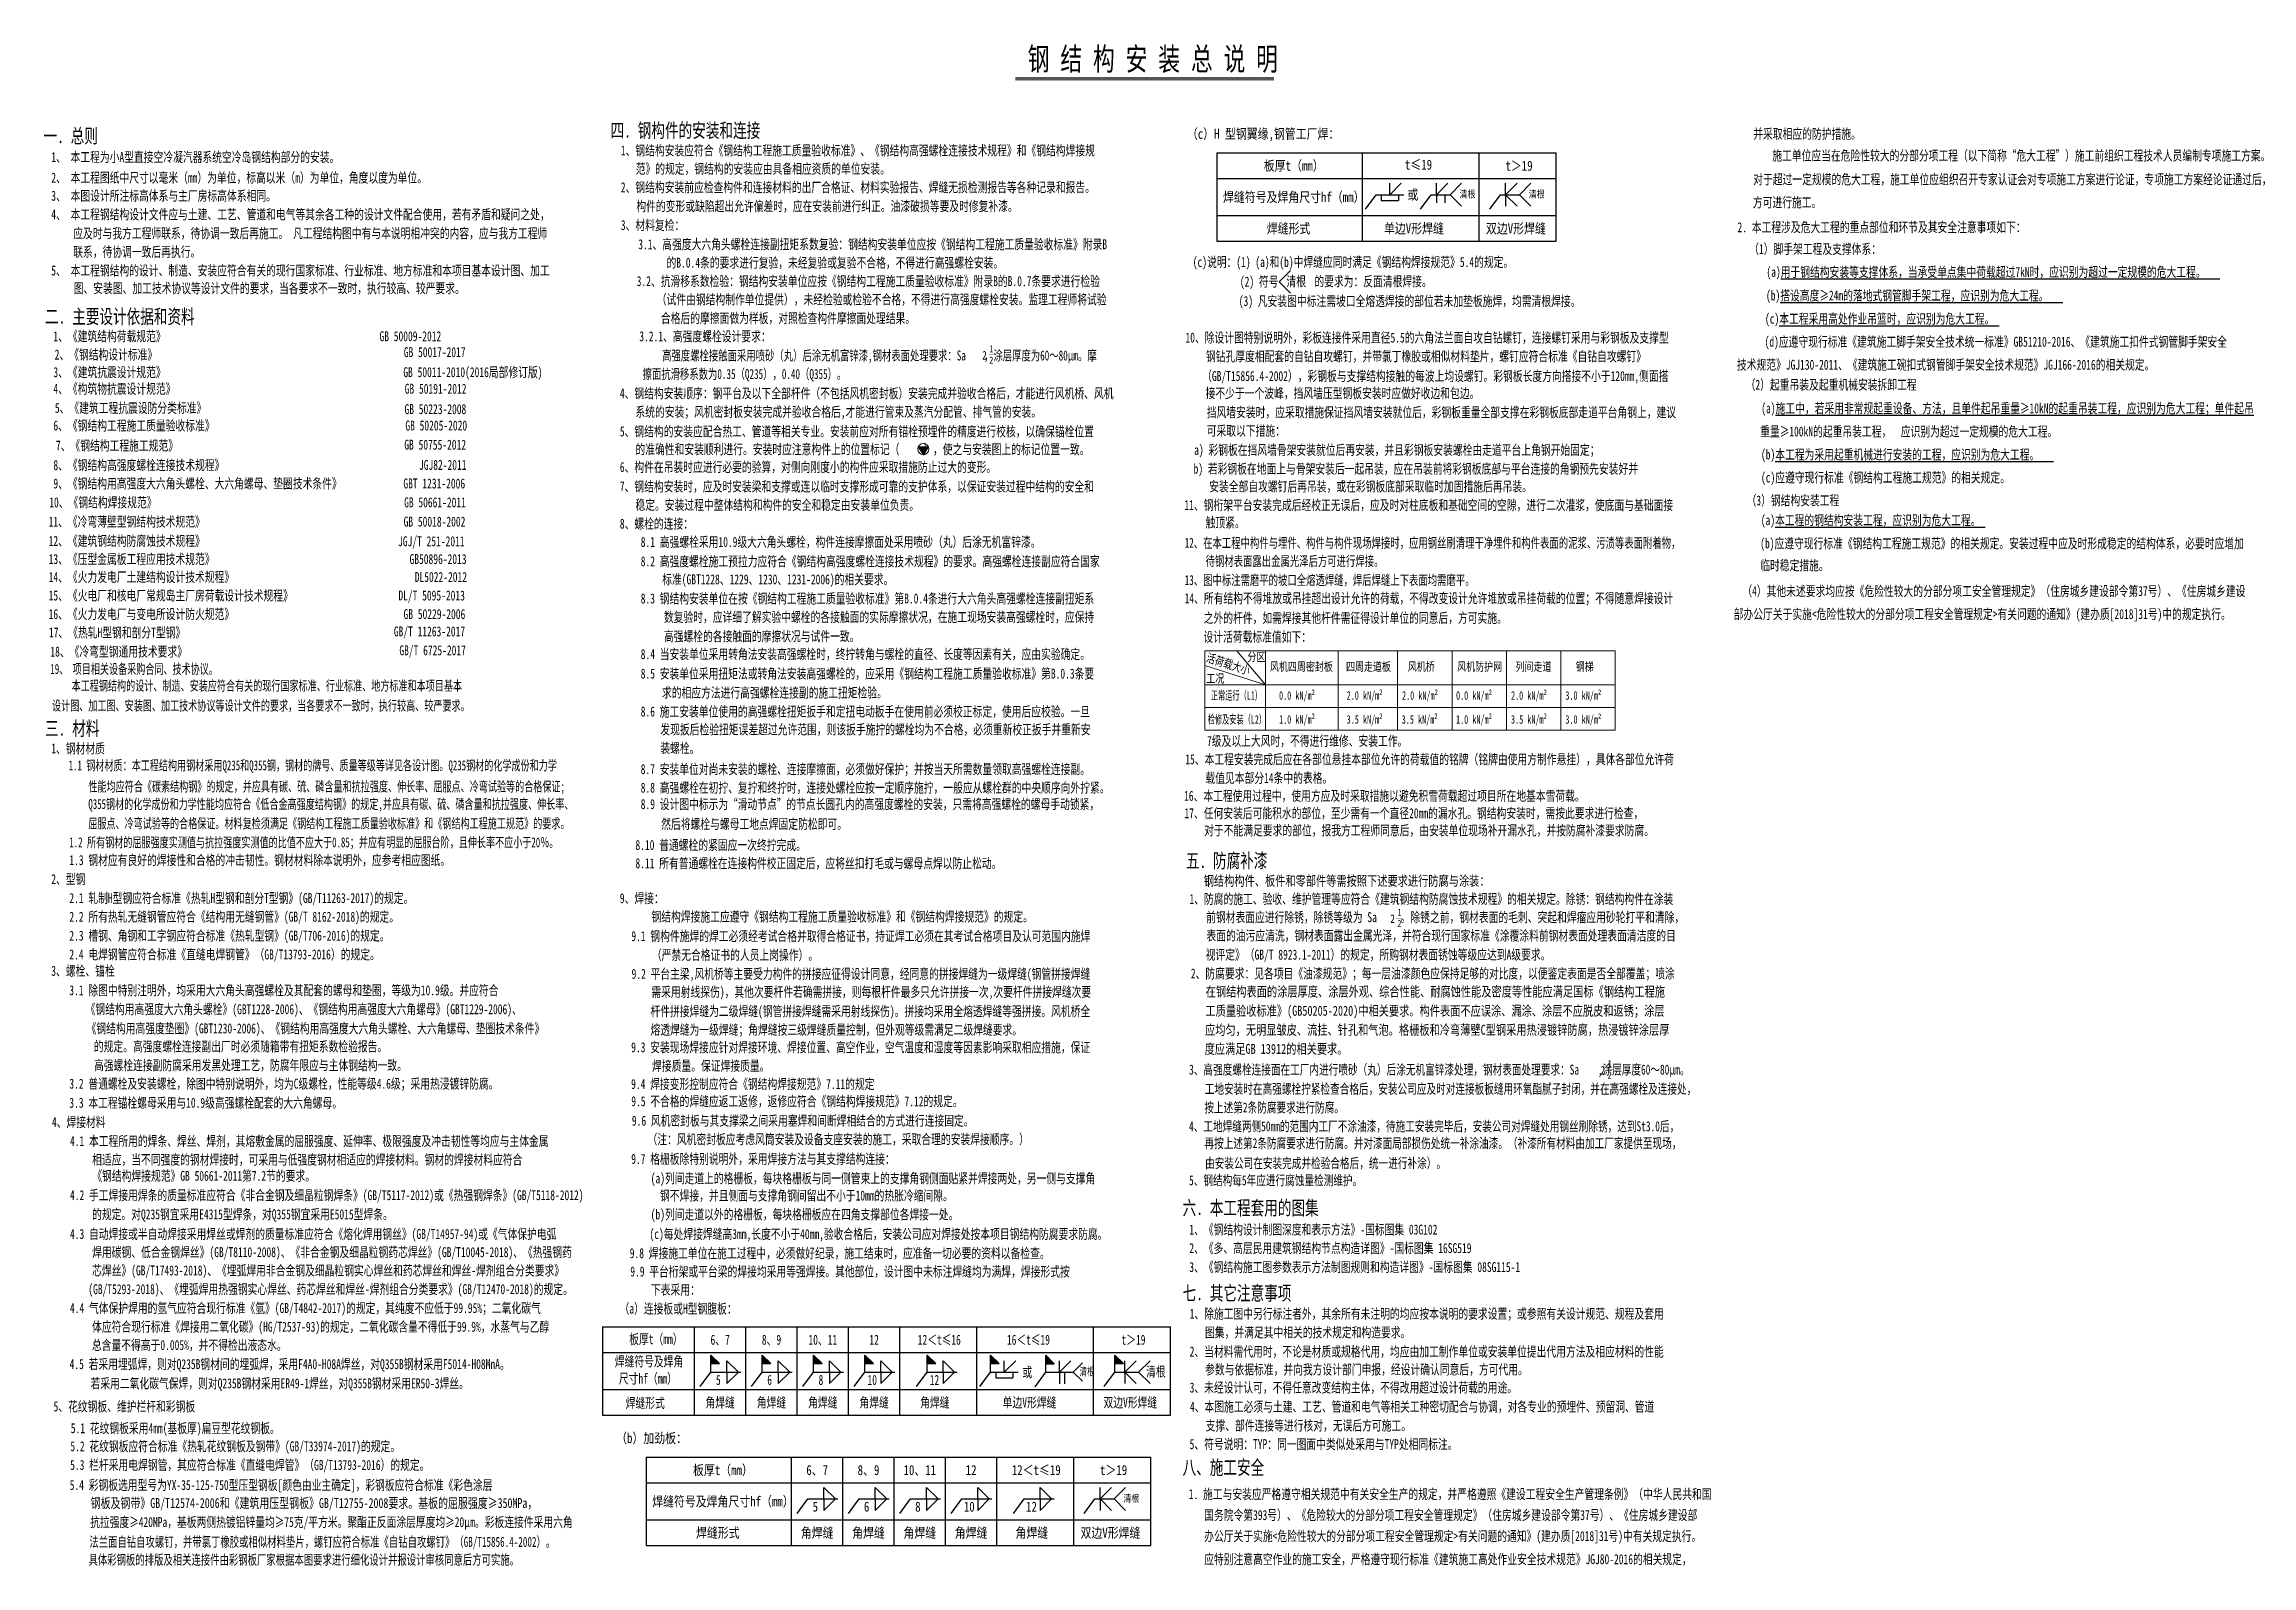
# Model space of a CAD drawing. Header units: millimetres. Extents: x 114 to 889, y 184 to 718.
import ezdxf
from ezdxf.enums import TextEntityAlignment as Align

# ---------------------------------------------------------------- set-up
doc = ezdxf.new("R2010")
doc.units = ezdxf.units.MM
doc.linetypes.add('XKITLINE00', pattern=[0])
doc.layers.add('5剖面线层', color=2, linetype='Continuous', lineweight=35)
for name, color, linetype in [('BEAM_SM', 255, 'Continuous'), ('DIM', 3, 'Continuous'), ('S-TEXT', 7, 'Continuous'), ('TEXT', 3, 'Continuous'), ('view', 7, 'Continuous')]:
    doc.layers.add(name, color=color, linetype=linetype)
doc.styles.add('0.6', font='romans.shx', dxfattribs={"width": 0.6, "bigfont": 'lc_hztxt.shx'})
doc.styles.add('仿宋', font='仿宋_GB2312', dxfattribs={"height": 0.2})
doc.styles.add('宋体', font='simfang.ttf', dxfattribs={"height": 0.2})
doc.dimstyles.new('yzg0.6-1：40', dxfattribs={"dimtxt": 3, "dimasz": 1.5, "dimexe": 0.5, "dimexo": 0.5, "dimgap": 1, "dimtad": 1, "dimdec": 1, "dimlfac": 0.2, "dimdsep": 46, "dimtxsty": '0.6', "dimcen": 2.5, "dimclrd": 6, "dimclre": 6, "dimclrt": 3, "dimadec": 1, "dimazin": 2, "dimtfac": 0.6, "dimtdec": 1, "dimtmove": 0, "dimatfit": 0, "dimfxl": 0, "dimtvp": 1, "dimtolj": 1, "dimlwd": -1, "dimlwe": -1, "dimarcsym": 0})

msp = doc.modelspace()

# ---------------------------------------------------------------- hatches: boundary and pattern name
at = {"layer": '5剖面线层', "linetype": 'Continuous', "lineweight": 0}
msp.add_hatch(color=256, dxfattribs=at).paths.add_polyline_path([(424.47, 576.45), (420.89, 576.45), (422.68, 573.65)])
at = {"layer": 'S-TEXT'}
h = msp.add_hatch(dxfattribs=at)
h.set_pattern_fill('ANSI31', style=0)
h.set_pattern_definition([(45, (-284.65972, -139.51655), (-0.088388348, 0.088388348), [])])
h.paths.add_polyline_path([(348.17, 254.66), (351.17, 254.66), (348.17, 257.66)])
h = msp.add_hatch(dxfattribs=at)
h.set_pattern_fill('ANSI31', style=0)
h.set_pattern_definition([(45, (-266.65972, -139.51655), (-0.088388348, 0.088388348), [])])
h.paths.add_polyline_path([(366.17, 254.66), (369.17, 254.66), (366.17, 257.66)])
h = msp.add_hatch(dxfattribs=at)
h.set_pattern_fill('ANSI31', style=0)
h.set_pattern_definition([(45, (-248.65972, -139.51655), (-0.088388348, 0.088388348), [])])
h.paths.add_polyline_path([(384.17, 254.66), (387.17, 254.66), (384.17, 257.66)])
h = msp.add_hatch(dxfattribs=at)
h.set_pattern_fill('ANSI31', style=0)
h.set_pattern_definition([(45, (-230.65972, -139.51655), (-0.088388348, 0.088388348), [])])
h.paths.add_polyline_path([(402.17, 254.66), (405.17, 254.66), (402.17, 257.66)])
h = msp.add_hatch(dxfattribs=at)
h.set_pattern_fill('ANSI31', style=0)
h.set_pattern_definition([(45, (-208.81668, -139.51655), (-0.088388348, 0.088388348), [])])
h.paths.add_polyline_path([(424.01, 254.66), (427.01, 254.66), (424.01, 257.66)])
h = msp.add_hatch(dxfattribs=at)
h.set_pattern_fill('ANSI31', style=0)
h.set_pattern_definition([(45, (-186.54077, -139.51655), (-0.088388348, 0.088388348), [])])
h.paths.add_polyline_path([(446.29, 254.66), (449.29, 254.66), (446.29, 257.66)])
h = msp.add_hatch(dxfattribs=at)
h.set_pattern_fill('ANSI31', style=0)
h.set_pattern_definition([(45, (-167.20889, -139.54612), (-0.088388348, 0.088388348), [])])
h.paths.add_polyline_path([(465.62, 254.63), (468.62, 254.63), (465.62, 257.63)])
h = msp.add_hatch(dxfattribs=at)
h.set_pattern_fill('ANSI31', style=0)
h.set_pattern_definition([(45, (-142.9641, -139.51655), (-0.088388348, 0.088388348), [])])
h.paths.add_polyline_path([(489.86, 254.66), (492.86, 254.66), (489.86, 257.66)])

# ---------------------------------------------------------------- linework, layer by layer
at = {"color": 3, "linetype": 'XKITLINE00', "lineweight": 0}
msp.add_line((455.03, 705.19), (545.68, 705.19), dxfattribs=at)
at = {"linetype": 'Continuous', "lineweight": 0}
for p, q in [((422.68, 573.65), (420.89, 576.45)), ((420.89, 576.45), (424.47, 576.45)), ((424.47, 576.45), (422.68, 573.65))]:
    msp.add_line(p, q, dxfattribs=at)
msp.add_circle((422.68, 575.62), 1.97, dxfattribs=at)
at = {"layer": 'DIM', "linetype": 'Continuous', "lineweight": 0}
for p, q in [((551.46, 638.31), (547.46, 634.31)), ((551.46, 630.31), (547.46, 634.31)), ((478.48, 254.91), (475.28, 251.63)), ((478.48, 248.51), (475.28, 251.63))]:
    msp.add_line(p, q, dxfattribs=at)
at = {"layer": 'S-TEXT', "color": 7}
for p, q in [((525.67, 679.55), (644.67, 679.55)), ((525.67, 679.55), (525.67, 648.55)), ((576.67, 648.55), (576.67, 679.55)), ((617.67, 648.55), (617.67, 679.55)), ((644.67, 648.55), (644.67, 679.55)), ((525.67, 670.55), (644.67, 670.55)), ((586.33, 664.9), (586.33, 668.9)), ((590.33, 668.9), (586.33, 664.9)), ((606.64, 668.9), (602.64, 664.9)), ((602.64, 664.9), (602.64, 668.9)), ((611.51, 668.9), (607.51, 664.9)), ((630.94, 668.9), (626.94, 664.9)), ((626.94, 664.9), (626.94, 668.9)), ((635.81, 668.9), (631.81, 664.9)), ((583.33, 664.9), (583.33, 662.9)), ((583.33, 662.9), (589.33, 662.9)), ((589.33, 664.9), (589.33, 662.9)), ((602.64, 664.9), (602.64, 662)), ((605.64, 664.9), (605.64, 662)), ((611.51, 660.9), (607.51, 664.9)), ((626.94, 664.9), (630.94, 664.9)), ((626.94, 664.9), (626.94, 660.9)), ((626.94, 664.9), (630.94, 664.9)), ((630.94, 660.9), (626.94, 664.9)), ((635.81, 660.9), (631.81, 664.9)), ((525.67, 657.55), (644.67, 657.55)), ((525.67, 648.55), (644.67, 648.55)), ((310.08, 267.55), (509.41, 267.55)), ((310.08, 267.55), (310.08, 236.55)), ((310.08, 267.55), (509.41, 267.55)), ((310.08, 267.55), (310.08, 236.55)), ((342.41, 236.55), (342.41, 267.55)), ((360.41, 236.55), (360.41, 267.55)), ((378.41, 236.55), (378.41, 267.55)), ((396.41, 236.55), (396.41, 267.55)), ((414.41, 236.55), (414.41, 267.55)), ((441.41, 236.55), (441.41, 267.55)), ((482.41, 236.55), (482.41, 267.55)), ((509.41, 236.55), (509.41, 267.55)), ((310.08, 258.55), (509.41, 258.55)), ((348.17, 251.66), (348.17, 257.66)), ((348.17, 257.66), (351.17, 254.66)), ((353.79, 251.66), (353.79, 255.66)), ((353.79, 255.66), (357.79, 251.66)), ((366.17, 251.66), (366.17, 257.66)), ((366.17, 257.66), (369.17, 254.66)), ((371.79, 251.66), (371.79, 255.66)), ((371.79, 255.66), (375.79, 251.66)), ((384.17, 251.66), (384.17, 257.66)), ((384.17, 257.66), (387.17, 254.66)), ((389.79, 251.66), (389.79, 255.66)), ((389.79, 255.66), (393.79, 251.66)), ((402.17, 251.66), (402.17, 257.66)), ((402.17, 257.66), (405.17, 254.66)), ((407.79, 251.66), (407.79, 255.66)), ((407.79, 255.66), (411.79, 251.66)), ((424.01, 251.66), (424.01, 257.66)), ((424.01, 257.66), (427.01, 254.66)), ((429.63, 251.66), (429.63, 255.66)), ((429.63, 255.66), (433.63, 251.66)), ((446.29, 251.66), (446.29, 257.66)), ((446.29, 257.66), (449.29, 254.66)), ((451.07, 251.66), (451.07, 255.66)), ((455.07, 255.66), (451.07, 251.66)), ((465.62, 251.63), (465.62, 257.63)), ((465.62, 257.63), (468.62, 254.63)), ((470.4, 251.63), (470.4, 255.63)), ((474.4, 255.63), (470.4, 251.63)), ((489.86, 251.66), (489.86, 257.66)), ((489.86, 257.66), (492.86, 254.66)), ((497.33, 255.66), (493.33, 251.66)), ((493.33, 251.66), (493.33, 255.66)), ((502.19, 255.66), (498.19, 251.66)), ((348.17, 254.66), (351.17, 254.66)), ((353.79, 251.66), (357.79, 251.66)), ((353.79, 251.66), (353.79, 247.66)), ((353.79, 251.66), (357.79, 251.66)), ((353.79, 247.66), (357.79, 251.66)), ((366.17, 254.66), (369.17, 254.66)), ((371.79, 251.66), (375.79, 251.66)), ((371.79, 251.66), (371.79, 247.66)), ((371.79, 251.66), (375.79, 251.66)), ((371.79, 247.66), (375.79, 251.66)), ((384.17, 254.66), (387.17, 254.66)), ((389.79, 251.66), (393.79, 251.66)), ((389.79, 251.66), (389.79, 247.66)), ((389.79, 251.66), (393.79, 251.66)), ((389.79, 247.66), (393.79, 251.66)), ((402.17, 254.66), (405.17, 254.66)), ((407.79, 251.66), (411.79, 251.66)), ((407.79, 251.66), (407.79, 247.66)), ((407.79, 251.66), (411.79, 251.66)), ((407.79, 247.66), (411.79, 251.66)), ((424.01, 254.66), (427.01, 254.66)), ((429.63, 251.66), (433.63, 251.66)), ((429.63, 251.66), (429.63, 247.66)), ((429.63, 251.66), (433.63, 251.66)), ((429.63, 247.66), (433.63, 251.66)), ((446.29, 254.66), (449.29, 254.66)), ((448.03, 251.66), (454.07, 251.66)), ((448.07, 251.66), (448.07, 249.66)), ((448.07, 249.66), (454.07, 249.66)), ((454.07, 251.66), (454.07, 249.66)), ((465.62, 254.63), (468.62, 254.63)), ((470.4, 251.63), (470.4, 247.63)), ((472.19, 251.63), (472.19, 247.63)), ((489.86, 254.66), (492.86, 254.66)), ((493.33, 251.66), (493.33, 247.66)), ((497.33, 247.66), (493.33, 251.66)), ((502.19, 247.66), (498.19, 251.66)), ((310.08, 245.55), (509.41, 245.55)), ((310.08, 236.55), (509.41, 236.55)), ((325.44, 221.82), (502.44, 221.82)), ((325.44, 221.82), (325.44, 190.82)), ((376.44, 190.82), (376.44, 221.82)), ((394.44, 190.82), (394.44, 221.82)), ((412.44, 190.82), (412.44, 221.82)), ((430.44, 190.82), (430.44, 221.82)), ((448.44, 190.82), (448.44, 221.82)), ((475.44, 190.82), (475.44, 221.82)), ((502.44, 190.82), (502.44, 221.82)), ((325.44, 212.82), (502.44, 212.82)), ((387.82, 207.17), (387.82, 211.17)), ((387.82, 211.17), (391.82, 207.17)), ((405.82, 207.17), (405.82, 211.17)), ((405.82, 211.17), (409.82, 207.17)), ((423.82, 207.17), (423.82, 211.17)), ((423.82, 211.17), (427.82, 207.17)), ((441.82, 207.17), (441.82, 211.17)), ((441.82, 211.17), (445.82, 207.17)), ((463.66, 207.17), (463.66, 211.17)), ((463.66, 211.17), (467.66, 207.17)), ((488.72, 211.17), (484.72, 207.17)), ((484.72, 207.17), (484.72, 211.17)), ((493.58, 211.17), (489.58, 207.17)), ((387.82, 207.17), (391.82, 207.17)), ((387.82, 207.17), (387.82, 203.17)), ((387.82, 207.17), (391.82, 207.17)), ((387.82, 203.17), (391.82, 207.17)), ((405.82, 207.17), (409.82, 207.17)), ((405.82, 207.17), (405.82, 203.17)), ((405.82, 207.17), (409.82, 207.17)), ((405.82, 203.17), (409.82, 207.17)), ((423.82, 207.17), (427.82, 207.17)), ((423.82, 207.17), (423.82, 203.17)), ((423.82, 207.17), (427.82, 207.17)), ((423.82, 203.17), (427.82, 207.17)), ((441.82, 207.17), (445.82, 207.17)), ((441.82, 207.17), (441.82, 203.17)), ((441.82, 207.17), (445.82, 207.17)), ((441.82, 203.17), (445.82, 207.17)), ((463.66, 207.17), (467.66, 207.17)), ((463.66, 207.17), (463.66, 203.17)), ((463.66, 207.17), (467.66, 207.17)), ((463.66, 203.17), (467.66, 207.17)), ((484.72, 207.17), (488.72, 207.17)), ((484.72, 207.17), (484.72, 203.17)), ((484.72, 207.17), (488.72, 207.17)), ((488.72, 203.17), (484.72, 207.17)), ((493.58, 203.17), (489.58, 207.17)), ((325.44, 199.82), (502.44, 199.82)), ((325.44, 190.82), (502.44, 190.82))]:
    msp.add_line(p, q, dxfattribs=at)
at = {"layer": 'TEXT', "linetype": 'Continuous', "lineweight": 0}
for p, q in [((521.37, 504.85), (521.37, 476.96)), ((521.41, 504.85), (665.37, 504.85)), ((532.59, 504.85), (542.71, 492.87)), ((542.71, 504.85), (542.71, 476.96)), ((568.22, 504.85), (568.22, 476.96)), ((589.05, 504.85), (589.05, 476.96)), ((608.13, 504.85), (608.13, 476.96)), ((627.21, 504.85), (627.21, 476.96)), ((646.29, 504.85), (646.29, 476.96)), ((665.37, 504.85), (665.37, 476.96)), ((521.41, 499.68), (542.71, 492.87)), ((521.41, 492.87), (665.37, 492.87)), ((521.41, 484.92), (665.37, 484.92)), ((521.41, 476.96), (665.37, 476.96))]:
    msp.add_line(p, q, dxfattribs=at)
at = {"layer": 'TEXT', "linetype": 'Continuous', "lineweight": 0, "const_width": 0.1, "flags": 128}
for points in [[(445.44, 608.69), (447.72, 608.69)], [(588.6, 410.95), (590.88, 410.95)], [(662.37, 357.78), (664.65, 357.78)]]:
    msp.add_lwpolyline(points, dxfattribs=at)
at = {"layer": 'view', "color": 2, "linetype": 'XKITLINE00'}
msp.add_line((455.03, 705.87), (545.68, 705.87), dxfattribs=at)

# ---------------------------------------------------------------- texts
at = {"layer": 'BEAM_SM', "linetype": 'Continuous', "style": '宋体', "width": 0.7}
msp.add_text('钢 结 构 安 装 总 说 明', height=8, dxfattribs=at).set_placement((459.29, 708.54))
at = {"layer": 'S-TEXT', "color": 6, "style": '宋体', "width": 0.7}
for s, p in [('四. 钢构件的安装和连接', (312.97, 684.95)), ('一. 总则', (114.06, 683.01)), ('二. 主要设计依据和资料', (114.57, 619.64)), ('三. 材料', (114.57, 475.07)), ('五. 防腐补漆', (514.75, 428.67)), ('六. 本工程套用的图集', (513.63, 306.83)), ('七. 其它注意事项', (513.61, 276.91)), ('八、施工安全', (513.61, 215.76))]:
    msp.add_text(s, height=5, dxfattribs=at).set_placement(p)
at = {"layer": 'S-TEXT', "color": 7, "style": '宋体'}
for s, width, p in [('1、钢结构安装应符合《钢结构工程施工质量验收标准》、《钢结构高强螺栓连接技术规程》和《钢结构焊接规', 0.7, (316.56, 678.67)), ('（c）H 型钢翼缘,钢管工厂焊：', 0.8, (515.13, 684.51)), ('并采取相应的防护措施。 ', 0.7, (713.8, 684.51)), ('范》的规定，钢结构的安装应由具备相应资质的单位安装。', 0.7, (321.77, 672.25)), ('    施工单位应当在危险性较大的分部分项工程（以下简称“危大工程”）施工前组织工程技术人员编制专项施工方案。', 0.7, (713.8, 676.89)), ('2、钢结构安装前应检查构件和连接材料的出厂合格证、材料实验报告、焊缝无损检测报告等各种记录和报告。', 0.7, (316.56, 665.75)), ('对于超过一定规模的危大工程，施工单位应组织召开专家认证会对专项施工方案进行论证，专项施工方案经论证通过后，', 0.7, (713.8, 668.53)), ('构件的变形或缺陷超出允许偏差时，应在安装前进行纠正。油漆破损等要及时修复补漆。', 0.7, (322.02, 659.12)), ('方可进行施工。', 0.7, (713.67, 660.45)), ('3、材料复检：', 0.7, (316.56, 652.48)), ('2. 本工程涉及危大工程的重点部位和环节及其安全注意事项如下：', 0.7, (708.28, 651.74)), ('联系，待协调一致后再执行。', 0.7, (124.47, 643.1)), ('     3.1、高强度大六角头螺栓连接副扭矩系数复验：钢结构安装单位应按《钢结构工程施工质量验收标准》附录B', 0.7, (314.35, 645.75)), ('的B.0.4条的要求进行复验，未经复验或复验不合格，不得进行高强螺栓安装。', 0.7, (332.59, 639.28)), ('(c)说明：(1) (a)和(b)中焊缝应同时满足《钢结构焊接规范》5.4的规定。', 0.7, (517.18, 639.52)), ('（1）脚手架工程及支撑体系：  ', 0.7, (712.37, 644.1)), ('     3.2、抗滑移系数检验：钢结构安装单位应按《钢结构工程施工质量验收标准》附录B的B.0.7条要求进行检验', 0.7, (313.79, 632.8)), ('  (a)%%U用于钢结构安装等支撑体系，当承受单点集中荷载超过7kN时，应识别为超过一定规模的危大工程。   ', 0.7, (715.09, 636.03)), ('（试件由钢结构制作单位提供），未经检验或检验不合格，不得进行高强度螺栓安装。监理工程师将试验', 0.7, (329.17, 626.38)), ('(3) 凡安装图中标注需坡口全熔透焊接的部位若未加垫板施焊，均需清根焊接。', 0.7, (533.33, 625.81)), (' (b)%%U搭设高度≥24m的落地式钢管脚手架工程，应识别为危大工程。   ', 0.7, (716.61, 627.77)), ('合格后的摩擦面做为样板，对照检查构件摩擦面处理结果。', 0.7, (330.62, 619.82)), (' (c)%%U本工程采用高处作业吊篮时，应识别为危大工程。 ', 0.7, (716.25, 619.62)), ('    3.2.1、高强度螺栓设计要求：', 0.7, (316.38, 613.44)), ('   10、除设计图特别说明外，彩板连接件采用直径5.5的六角法兰面自攻自钻螺钉，连接螺钉采用与彩钢板及支撑型', 0.7, (509.61, 613)), (' (d)应遵守现行标准《建筑施工脚手架安全技术统一标准》GB51210-2016、《建筑施工扣件式钢管脚手架安全', 0.7, (716.12, 611.54)), ('    3、《建筑抗震设计规范》                            ', 0.7, (110.84, 600.86)), ('2、《钢结构设计标准》                                     ', 0.7, (117.96, 607.04)), ('擦面抗滑移系数为0.35（Q235），0.40（Q355）。', 0.67, (324.17, 600.22)), ('高强度螺栓接触面采用喷砂（丸）后涂无机富锌漆,钢材表面处理要求：Sa    ，涂层厚度为60～80μm。摩', 0.67, (331.03, 606.71)), ('钢钻孔厚度相配套的自钻自攻螺钉，并带氯丁橡胶或相似材料垫片，螺钉应符合标准《自钻自攻螺钉》', 0.7, (521.81, 606.43)), ('技术规范》JGJ130-2011、《建筑施工碗扣式钢管脚手架安全技术规范》JGJ166-2016的相关规定。 ', 0.7, (708.07, 603.48)), ('    4、《构筑物抗震设计规范》                                       ', 0.7, (110.84, 595.03)), ('4、钢结构安装顺序：钢平台及以下全部杆件（不包括风机密封板）安装完成并验收合格后，才能进行风机桥、风机', 0.7, (316.22, 593.45)), ('接不少于一个波峰，挡风墙压型钢板安装时应做好收边和包边。', 0.7, (521.69, 593.5)), ('（GB/T15856.4-2002），彩钢板与支撑结构接触的每波上均设螺钉。彩钢板长度方向搭接不小于120mm,侧面搭', 0.7, (520.48, 599.5)), ('（2）起重吊装及起重机械安装拆卸工程 ', 0.7, (711.13, 596.46)), ('5、《建筑工程抗震设防分类标准》                               ', 0.7, (118.03, 588.33)), ('系统的安装；风机密封板安装完成并验收合格后,才能进行管束及蒸汽分配管、排气管的安装。', 0.7, (321.69, 586.94)), ('挡风墙安装时，应采取措施保证挡风墙安装就位后，彩钢板重量全部支撑在彩钢板底部走道平台角钢上，建议', 0.7, (522.1, 586.79)), ('(a)%%U施工中，若采用非常规起重设备、方法，且单件起吊重量≥10kN的起重吊装工程，应识别为危大工程；单件起吊', 0.7, (716.61, 588.2)), ('    6、《钢结构工程施工质量验收标准》                               ', 0.7, (110.84, 582.14)), ('5、钢结构的安装应配合热工、管道等相关专业。安装前应对所有锚栓预埋件的精度进行校核，以确保锚栓位置', 0.7, (316.22, 580.06)), ('可采取以下措施：', 0.7, (522.1, 580.31)), ('重量≥100kN的起重吊装工程，  应识别为超过一定规模的危大工程。 ', 0.7, (716.25, 580.05)), ('7、《钢结构工程施工规范》                               ', 0.7, (118.41, 575.12)), ('的准确性和安装顺利进行。安装时应注意构件上的位置标记（     ），使之与安装图上的标记位置一致。', 0.7, (321.69, 573.81)), ('a) 彩钢板在挡风墙骨架安装就位后再安装，并且彩钢板安装螺栓由走道平台上角钢开始固定；', 0.7, (517.68, 573.57)), (' (b)%%U本工程为采用起重机械进行安装的工程，应识别为危大工程。   ', 0.7, (714.85, 571.97)), ('    8、《钢结构高强度螺栓连接技术规程》                   ', 0.7, (110.84, 568.24)), ('6、构件在吊装时应进行必要的验算，对侧向刚度小的构件应采取措施防止过大的变形。', 0.7, (316.22, 567.57)), ('b) 若彩钢板在地面上与骨架安装后一起吊装，应在吊装前将彩钢板底部与平台连接的角钢预先安装好并', 0.7, (517.47, 566.97)), (' (c)应遵守现行标准《钢结构工程施工规范》的相关规定。 ', 0.7, (714.85, 563.9)), ('    10、《钢结构焊接规范》                       ', 0.7, (109.4, 555.17)), ('7、钢结构安装时，应及时安装梁和支撑或连以临时支撑形成可靠的支护体系，以保证安装过程中结构的安全和', 0.7, (316.22, 560.74)), ('稳定。安装过程中整体结构和构件的安全和稳定由安装单位负责。', 0.7, (321.69, 554.27)), ('11、钢桁架平台安装完成后经校正无误后，应及时对柱底板和基础空间的空隙，进行二次灌浆，使底面与基础面接', 0.7, (514.27, 554.21)), ('安装全部自攻螺钉后再吊装，或在彩钢板底部采取临时加固措施后再吊装。', 0.7, (522.96, 560.76)), ('（3）钢结构安装工程 ', 0.7, (711.46, 555.86)), ('   11、《冷弯薄壁型钢结构技术规范》                            ', 0.7, (110.84, 548.41)), ('触顶紧。', 0.7, (521.69, 548.1)), (' (a)%%U本工程的钢结构安装工程，应识别为危大工程。 ', 0.7, (714.78, 548.93)), ('   12、《建筑钢结构防腐蚀技术规程》                            ', 0.7, (110.84, 541.65)), ('8.1 高强螺栓采用10.9级大六角头螺栓，构件连接摩擦面处采用喷砂（丸）后涂无机富锌漆。', 0.7, (323.54, 541.28)), ('12、在本工程中构件与埋件、构件与构件现场焊接时，应用钢丝刷清理干净埋件和构件表面的泥浆、污渍等表面附着物，', 0.67, (514.35, 540.97)), ('(b)应遵守现行标准《钢结构工程施工规范》的相关规定。安装过程中应及时形成稳定的结构体系，必要时应增加', 0.7, (716.25, 540.78)), ('   13、《压型金属板工程应用技术规范》', 0.7, (110.84, 535.27)), ('8.2 高强度螺栓施工预拉力应符合《钢结构高强度螺栓连接技术规程》的要求。高强螺栓连接副应符合国家', 0.7, (323.54, 534.47)), ('待钢材表面露出金属光泽后方可进行焊接。', 0.67, (521.69, 534.56)), ('临时稳定措施。 ', 0.7, (716.25, 533.07)), ('   14、《火力发电厂土建结构设计技术规程》', 0.7, (110.84, 528.99)), ('标准(GBT1228、1229、1230、1231-2006)的相关要求。', 0.7, (331.08, 528.15)), ('13、图中标注需磨平的坡口全熔透焊缝，焊后焊缝上下表面均需磨平。', 0.67, (514.35, 527.9)), ('（4）其他未述要求均应按《危险性较大的分部分项工安全管理规定》（住房城乡建设部令第37号）、《住房城乡建设', 0.7, (709.96, 524.04)), ('   16、《火力发电厂与变电所设计防火规范》                        ', 0.7, (110.84, 515.96)), ('8.3 钢结构安装单位在按《钢结构工程施工质量验收标准》第B.0.4条进行大六角头高强螺栓连接副扭矩系', 0.7, (323.54, 521.43)), ('数复验时，应详细了解实验中螺栓的各接触面的实际摩擦状况，在施工现场安装高强螺栓时，应保持', 0.7, (331.67, 514.93)), ('14、所有结构不得堆放或吊挂超出设计允许的荷载，不得改变设计允许堆放或吊挂荷载的位置；不得随意焊接设计', 0.7, (514.32, 521.53)), ('部办公厅关于实施<危险性较大的分部分项工程安全管理规定>有关问题的通知》(建办质[2018]31号)中的规定执行。', 0.7, (706.94, 515.97)), ('   17、《热轧H型钢和剖分T型钢》                        ', 0.7, (110.94, 509.5)), ('高强螺栓的各接触面的摩擦状况与试件一致。', 0.7, (331.67, 508.17)), ('之外的杆件，如需焊接其他杆件需征得设计单位的同意后，方可实施。', 0.7, (521.04, 514.63)), ('8.4 当安装单位采用转角法安装高强螺栓时，终拧转角与螺栓的直径、长度等因素有关，应由实验确定。', 0.7, (323.54, 501.92)), ('8.5 安装单位采用扭矩法或转角法安装高强螺栓的，应采用《钢结构工程施工质量验收标准》第B.0.3条要', 0.7, (323.54, 495.07)), ('求的相应方法进行高强螺栓连接副的施工扭矩检验。', 0.7, (331, 488.4)), ('8.6 施工安装单位使用的高强螺栓扭矩扳手和定扭电动扳手在使用前必须校正标定，使用后应校验。一旦', 0.7, (323.54, 481.76)), ('发现扳后检验扭矩误差超过允许范围，则该扳手施拧的螺栓均为不合格，必须重新校正扳手并重新安', 0.7, (330.42, 475.48)), ('装螺栓。', 0.7, (330.42, 468.95)), ('7级及以上大风时，不得进行维修、安装工作。', 0.7, (522.2, 471.45)), ('8.7 安装单位对尚未安装的螺栓、连接摩擦面，必须做好保护；并按当天所需数量领取高强螺栓连接副。', 0.7, (323.54, 461.56)), ('15、本工程安装完成后应在各部位悬挂本部位允许的荷载值的铭牌（铭牌由使用方制作悬挂），具体各部位允许荷', 0.7, (514.56, 465.01)), ('8.8 高强螺栓在初拧、复拧和终拧时，连接处螺栓应按一定顺序施拧，一般应从螺栓群的中央顺序向外拧紧。', 0.7, (323.54, 455.05)), ('载值见本部分14条中的表格。', 0.7, (521.63, 458.46)), ('8.9 设计图中标示为“滑动节点”的节点长圆孔内的高强度螺栓的安装，只需将高强螺栓的螺母手动锁紧，', 0.7, (323.54, 449.27)), ('16、本工程使用过程中，使用方应及时采取措施以避免积雪荷载超过项目所在地基本雪荷载。', 0.7, (514.14, 452.18)), ('17、任何安装后可能积水的部位，至少需有一个直径20mm的漏水孔。钢结构安装时，需按此要求进行检查，', 0.7, (514.28, 446.09)), ('然后将螺栓与螺母工地点焊固定防松即可。', 0.7, (330.72, 442.3)), ('       对于不能满足要求的部位，报我方工程师同意后，由安装单位现场补开漏水孔，并按防腐补漆要求防腐。', 0.7, (509.51, 440.05)), ('8.10 普通螺栓的紧固应一次终拧完成。', 0.7, (321.69, 434.93)), ('8.11 所有普通螺栓在连接构件校正固定后，应将丝扣打毛或与螺母点焊以防止松动。', 0.7, (321.69, 428.53)), ('钢结构焊接施工应遵守《钢结构工程施工质量验收标准》和《钢结构焊接规范》的规定。', 0.7, (327.32, 409.79)), ('9.1 钢构件施焊的焊工必须经考试合格并取得合格证书，持证焊工必须在其考试合格项目及认可范围内施焊', 0.7, (320.25, 402.95)), ('（严禁无合格证书的人员上岗操作）。', 0.7, (327.46, 396.34)), ('9.2 平台主梁,风机桥等主要受力构件的拼接应征得设计同意，经同意的拼接焊缝为一级焊缝(钢管拼接焊缝', 0.7, (320.33, 389.71)), ('需采用射线探伤)，其他次要杆件若确需拼接，则每根杆件最多只允许拼接一次,次要杆件拼接焊缝次要', 0.7, (327.29, 383.38)), ('杆件拼接焊缝为二级焊缝(钢管拼接焊缝需采用射线探伤)。拼接均采用全熔透焊缝等强拼接。风机桥全', 0.7, (326.96, 376.6)), ('熔透焊缝为一级焊缝；角焊缝按三级焊缝质量控制，但外观等级需满足二级焊缝要求。', 0.7, (326.96, 370.1)), ('9.3 安装现场焊接应针对焊接环境、焊接位置、高空作业，空气温度和湿度等因素影响采取相应措施，保证', 0.7, (320.19, 363.93)), ('焊接质量。保证焊接质量。', 0.7, (327.52, 357.44)), ('9.4 焊接变形控制应符合《钢结构焊接规范》7.11的规定', 0.7, (320.17, 351.05)), ('9.5 不合格的焊缝应返工返修，返修应符合《钢结构焊接规范》7.12的规定。', 0.7, (320.23, 345)), ('9.6 风机密封板与其支撑梁之间采用塞焊和间断焊相结合的方式进行连接固定。', 0.7, (320.44, 338.18)), ('（注：风机密封板应考虑风筒安装及设备支座安装的施工，采取合理的安装焊接顺序。）', 0.7, (325.93, 331.67)), ('9.7 格栅板除特别说明外，采用焊接方法与其支撑结构连接：', 0.7, (320.21, 324.77)), ('(a)列间走道上的格栅板，每块格栅板与同一侧管束上的支撑角钢侧面贴紧并焊接两处，另一侧与支撑角', 0.7, (327.05, 317.94)), ('钢不焊接，并且侧面与支撑角钢间留出不小于10mm的热胀冷缩间隙。', 0.7, (330.31, 311.91)), ('(c)每处焊接焊缝高3mm,长度不小于40mm,验收合格后，安装公司应对焊接处按本项目钢结构防腐要求防腐。', 0.7, (326.63, 298.41)), ('(b)列间走道以外的格栅板，每块格栅板应在四角支撑部位各焊接一处。', 0.7, (327.05, 305.29)), ('1、《钢结构设计制图深度和表示方法》-国标图集 03G102', 0.7, (515.97, 299.97)), ('9.8 焊接施工单位在施工过程中，必须做好纪录，施工结束时，应准备一切必要的资料以备检查。', 0.7, (319.69, 291.68)), ('2、《多、高层民用建筑钢结构节点构造详图》-国标图集 16SG519', 0.7, (515.97, 293.46)), ('9.9 平台桁架或平台梁的焊接均采用等强焊接。其他部位，设计图中未标注焊缝均为满焊，焊接形式按', 0.7, (319.88, 285.24)), ('3、《钢结构施工图参数表示方法制图规则和构造详图》-国标图集 08SG115-1', 0.7, (515.97, 286.82)), ('下表采用：', 0.7, (327.13, 278.84)), ('（a）连接板或H型钢腹板：', 0.7, (316.12, 272.23)), ('1、除施工图中另行标注者外，其余所有未注明的均应按本说明的要求设置；或参照有关设计规范、规程及套用', 0.7, (516.09, 270.43)), ('图集，并满足其中相关的技术规定和构造要求。', 0.7, (521.48, 263.88)), ('2、当材料需代用时，不论是材质或规格代用，均应由加工制作单位或安装单位提出代用方法及相应材料的性能', 0.7, (516.09, 257.15)), ('3、未经设计认可，不得任意改变结构主体，不得改用超过设计荷载的用途。', 0.7, (516.09, 244.53)), ('参数与依据标准，并向我方设计部门申报，经设计确认同意后，方可代用。', 0.7, (521.52, 250.87)), ('4、本图施工必须与土建、工艺、管道和电气等相关工种密切配合与协调，对各专业的预埋件、预留洞、管道', 0.7, (516.21, 237.82)), ('支撑、部件连接等进行核对，无误后方可施工。', 0.7, (521.72, 231.2)), ('5.2 花纹钢板应符合标准《热轧花纹钢板及钢带》(GB/T33974-2017)的规定。', 0.7, (123.47, 223.92)), ('（b）加劲板：', 0.8, (314.91, 226.78)), ('5、符号说明：TYP：同一图面中类似处采用与TYP处相同标注。', 0.7, (516.07, 224.67)), ('5.3 栏杆采用电焊钢管，其应符合标准《直缝电焊管》（GB/T13793-2016）的规定。', 0.7, (123.39, 217.37)), ('1. 施工与安装应严格遵守相关规范中有关安全生产的规定，并严格遵照《建设工程安全生产管理条例》（中华人民共和国', 0.7, (515.8, 207.14)), ('抗拉强度≥420MPa，基板两侧热镀铝锌量均≥75克/平方米。聚酯正反面涂层厚度均≥20μm。彩板连接件采用六角', 0.7, (130.39, 197.32)), (' 钢板及钢带》GB/T12574-2006和《建筑用压型钢板》GB/T12755-2008要求。基板的屈服强度≥350MPa，', 0.73, (128.85, 204)), ('国务院令第393号）、《危险较大的分部分项工程安全管理规定》（住房城乡建设部令第37号）、《住房城乡建设部', 0.7, (521.19, 199.78)), ('法兰面自钻自攻螺钉，并带氯丁橡胶或相似材料垫片，螺钉应符合标准《自钻自攻螺钉》（GB/T15856.4-2002）。', 0.67, (130.13, 190.37)), ('办公厅关于实施<危险性较大的分部分项工程安全管理规定>有关问题的通知》(建办质[2018]31号)中有关规定执行。', 0.7, (521.19, 192.4)), ('具体彩钢板的排版及相关连接件由彩钢板厂家根据本图要求进行细化设计并报设计审核同意后方可实施。', 0.67, (129.84, 184.11)), ('应特别注意高空作业的施工安全，严格遵守现行标准《建筑施工高处作业安全技术规范》JGJ80-2016的相关规定，', 0.7, (521.19, 184.29))]:
    msp.add_text(s, height=3.5, dxfattribs=dict(at, width=width)).set_placement(p)
at = {"layer": 'S-TEXT', "style": '宋体'}
for s, width, p in [('1、 本工程为小A型直接空冷凝汽器系统空冷岛钢结构部分的安装。 ', 0.7, (116.77, 676.35)), ('3、 本图设计所注标高体系与主厂房标高体系相同。', 0.7, (116.77, 662.77)), ('2、 本工程图纸中尺寸以毫米（mm）为单位，标高以米（m）为单位，角度以度为单位。', 0.7, (116.77, 669.13)), ('4、 本工程钢结构设计文件应与土建、工艺、管道和电气等其余各工种的设计文件配合使用，若有矛盾和疑问之处，', 0.7, (116.77, 656.22)), ('应及时与我方工程师联系，待协调一致后再施工。 凡工程结构图中有与本说明相冲突的内容，应与我方工程师', 0.7, (124.47, 649.61)), ('5、 本工程钢结构的设计、制造、安装应符合有关的现行国家标准、行业标准、地方标准和本项目基本设计图、加工', 0.7, (116.77, 636.55)), ('图、安装图、加工技术协议等设计文件的要求，当各要求不一致时，执行较高、较严要求。', 0.7, (124.63, 630.32)), ('    1、《建筑结构荷载规范》                                             GB 50009-2012 ', 0.7, (110.84, 613.47)), ('GB 50011-2010(2016局部修订版)', 0.7, (240.27, 600.86)), ('GB 50017-2017', 0.7, (240.43, 607.89)), ('GB 50191-2012', 0.7, (240.76, 595.03)), ('GB 50223-2008', 0.7, (240.68, 587.89)), ('GB 50205-2020', 0.7, (240.98, 582.14)), ('GB 50755-2012', 0.7, (240.61, 575.42)), ('    9、《钢结构用高强度大六角头螺栓、大六角螺母、垫圈技术条件》  ', 0.7, (110.84, 561.8)), ('GBT 1231-2006', 0.7, (240.28, 561.8)), ('JGJ82-2011', 0.7, (245.76, 568.33)), ('GB 50661-2011', 0.7, (240.54, 555.17)), ('GB 50018-2002', 0.7, (240.37, 548.41)), ('8、螺栓的连接：', 0.7, (316.22, 547.7)), ('JGJ/T 251-2011', 0.7, (238.42, 541.53)), ('GB50896-2013', 0.7, (242.44, 535.27)), ('DL5022-2012', 0.7, (244.27, 528.99)), ('   15、《火电厂和核电厂常规岛主厂房荷载设计技术规程》', 0.7, (110.84, 522.48)), ('DL/T 5095-2013', 0.7, (238.53, 522.48)), ('GB 50229-2006', 0.7, (240.34, 515.96)), ('GB/T 11263-2017', 0.7, (236.93, 509.88)), ('设计活荷载标准值如下：', 0.7, (520.94, 507.99)), ('18、《冷弯型钢通用技术要求》', 0.7, (116.45, 502.8)), ('GB/T 6725-2017', 0.7, (238.88, 503.24)), ('19、 项目相关设备采购合同、技术协议。', 0.65, (116.45, 496.72)), ('设计图、加工图、安装图、加工技术协议等设计文件的要求，当各要求不一致时，执行较高、较严要求。', 0.65, (117.03, 483.85)), ('本工程钢结构的设计、制造、安装应符合有关的现行国家标准、行业标准、地方标准和本项目基本', 0.65, (123.91, 490.84)), ('1、钢材材质', 0.7, (116.77, 468.81)), ('   1.1 钢材材质：本工程结构用钢材采用Q235和Q355钢，钢材的牌号、质量等级等详见各设计图。Q235钢材的化学成份和力学', 0.65, (118.22, 462.87)), ('性能均应符合《碳素结构钢》的规定，并应具有碳、硫、磷含量和抗拉强度、伸长率、屈服点、冷弯试验等的合格保证;', 0.65, (129.78, 455.46)), ('Q355钢材的化学成份和力学性能均应符合《低合金高强度结构钢》的规定,并应具有碳、硫、磷含量和抗拉强度、伸长率、', 0.65, (129.78, 449.3)), ('屈服点、冷弯试验等的合格保证。材料复检须满足《钢结构工程施工质量验收标准》和《钢结构工程施工规范》的要求。', 0.65, (129.75, 442.52)), ('1.2 所有钢材的屈服强度实测值与抗拉强度实测值的比值不应大于0.85；并应有明显的屈服台阶，且伸长率不应小于20％。', 0.65, (123.11, 435.86)), ('2、型钢', 0.7, (116.77, 422.95)), ('1.3 钢材应有良好的焊接性和合格的冲击韧性。钢材材料除本说明外，应参考相应图纸。', 0.7, (123.11, 429.62)), ('2.1 轧制H型钢应符合标准《热轧H型钢和剖分T型钢》(GB/T11263-2017)的规定。', 0.7, (123.11, 416.31)), ('9、焊接：', 0.7, (316.22, 416.25)), ('2.2 所有热轧无缝钢管应符合《结构用无缝钢管》(GB/T 8162-2018)的规定。', 0.7, (123.11, 409.76)), ('2.3 槽钢、角钢和工字钢应符合标准《热轧型钢》(GB/T706-2016)的规定。', 0.7, (123.11, 403.11)), ('2.4 电焊钢管应符合标准《直缝电焊钢管》（GB/T13793-2016）的规定。', 0.7, (123.11, 396.53)), ('3、螺栓、锚栓', 0.7, (116.77, 390.77)), ('3.1 除图中特别注明外，均采用大六角头高强螺栓及其配套的螺母和垫圈，等级为10.9级。并应符合', 0.7, (123.11, 383.93)), ('《钢结构用高强度大六角头螺栓》(GBT1228-2006)、《钢结构用高强度大六角螺母》(GBT1229-2006)、', 0.7, (128.82, 377.3)), ('《钢结构用高强度垫圈》(GBT1230-2006)、《钢结构用高强度大六角头螺栓、大六角螺母、垫圈技术条件》', 0.7, (129.17, 370.56)), ('的规定。高强度螺栓连接副出厂时必须随箱带有扭矩系数检验报告。', 0.7, (131.7, 364.23)), (' 高强螺栓连接副防腐采用发黑处理工艺，防腐年限应与主体钢结构一致。', 0.7, (130.09, 357.64)), ('3.2 普通螺栓及安装螺栓，除图中特别说明外，均为C级螺栓，性能等级4.6级；采用热浸镀锌防腐。', 0.7, (123.11, 351.16)), ('4、焊接材料', 0.7, (116.99, 337.69)), ('3.3 本工程锚栓螺母采用与10.9级高强螺栓配套的大六角螺母。', 0.7, (123.11, 344.46)), ('4.1 本工程所用的焊条、焊丝、焊剂，其熔敷金属的屈服强度、延伸率、极限强度及冲击韧性等均应与主体金属', 0.7, (123.33, 331.03)), ('相适应，当不同强度的钢材焊接时，可采用与低强度钢材相适应的焊接材料。钢材的焊接材料应符合', 0.7, (131.1, 324.5)), ('《钢结构焊接规范》GB 50661-2011第7.2节的要求。', 0.7, (131.16, 318.82)), ('4.2 手工焊接用焊条的质量标准应符合《非合金钢及细晶粒钢焊条》(GB/T5117-2012)或《热强钢焊条》(GB/T5118-2012)', 0.7, (123.33, 312.04)), ('4.3 自动焊接或半自动焊接采用焊丝或焊剂的质量标准应符合《熔化焊用钢丝》(GB/T14957-94)或《气体保护电弧', 0.7, (123.33, 298.41)), ('的规定。对Q235钢宜采用E4315型焊条，对Q355钢宜采用E5015型焊条。', 0.7, (131.1, 305.33)), ('焊用碳钢、低合金钢焊丝》(GB/T8110-2008)、《非合金钢及细晶粒钢药芯焊丝》(GB/T10045-2018)、《热强钢药', 0.7, (131.1, 292.04)), ('芯焊丝》(GB/T17493-2018)、《埋弧焊用非合金钢及细晶粒钢实心焊丝和药芯焊丝和焊丝-焊剂组合分类要求》', 0.7, (131.1, 285.61)), ('(GB/T5293-2018)、《埋弧焊用热强钢实心焊丝、药芯焊丝和焊丝-焊剂组合分类要求》(GB/T12470-2018)的规定。', 0.7, (129.77, 279.05)), ('4.4 气体保护焊用的氩气应符合现行标准《氩》(GB/T4842-2017)的规定，其纯度不应低于99.95%；二氧化碳气', 0.7, (123.33, 272.43)), ('总含量不得高于0.005%，并不得检出液态水。', 0.7, (131.03, 259.45)), ('体应符合现行标准《焊接用二氧化碳》(HG/T2537-93)的规定，二氧化碳含量不得低于99.9%，水蒸气与乙醇', 0.7, (131.1, 265.86)), ('4.5 若采用埋弧焊，则对Q235B钢材间的埋弧焊，采用F4A0-H08A焊丝，对Q355B钢材采用F5014-H08MnA。', 0.7, (123.2, 252.75)), ('若采用二氧化碳气保焊，则对Q235B钢材采用ER49-1焊丝，对Q355B钢材采用ER50-3焊丝。', 0.7, (130.55, 246)), ('5、花纹钢板、维护栏杆和彩钢板', 0.7, (117.57, 237.89)), ('5.1 花纹钢板采用4mm(基板厚)扁豆型花纹钢板。', 0.7, (123.62, 230.26)), ('5.4 彩钢板选用型号为YX-35-125-750型压型钢板[颜色由业主确定]，彩钢板应符合标准《彩色涂层', 0.7, (123.23, 210.33))]:
    msp.add_text(s, height=3.5, dxfattribs=dict(at, width=width)).set_placement(p)
at = {"layer": 'S-TEXT', "color": 7, "style": '宋体'}
for s, height, width, p in [('板厚t（mm） ', 3.5, 0.8, (553.56, 675.05)), ('t≤19', 3.5, 0.8, (596.38, 675.43)), ('t＞19', 3.5, 0.8, (631.64, 675.05)), ('焊缝符号及焊角尺寸hf（mm） ', 3.5, 0.8, (553.56, 664.05)), ('或', 3.5, 0.8, (594.4, 664.9)), ('清根', 2.5, 0.8, (613.55, 665.1)), ('清根', 2.5, 0.8, (637.85, 665.1)), ('焊缝形式 ', 3.5, 0.8, (551.76, 653.05)), ('单边V形焊缝', 3.5, 0.8, (594.76, 653.05)), ('双边V形焊缝', 3.5, 0.8, (630.53, 653.05)), ('(2) 符号', 3.5, 0.7, (540.49, 634.4)), ('清根', 3.5, 0.7, (553.5, 634.51)), ('的要求为：反面清根焊接。', 3.5, 0.7, (580.43, 634.49)), ('板厚t（mm） ', 3.5, 0.7, (329.69, 263.26)), ('6、7', 3.5, 0.7, (351.41, 263.05)), ('8、9', 3.5, 0.7, (369.41, 263.05)), ('10、11', 3.5, 0.7, (387.41, 263.05)), ('12', 3.5, 0.7, (405.41, 263.05)), ('12＜t≤16', 3.5, 0.7, (428.26, 263.05)), ('16＜t≤19', 3.5, 0.7, (459.54, 263.05)), ('t＞19', 3.5, 0.7, (496.38, 263.05)), ('焊缝符号及焊角', 3.5, 0.7, (326.44, 255.46)), ('尺寸hf（mm） ', 3.5, 0.7, (326.89, 249.44)), ('5', 3.5, 0.7, (350.75, 248.96)), ('6', 3.5, 0.7, (368.75, 248.96)), ('8', 3.5, 0.7, (386.75, 248.96)), ('10', 3.5, 0.7, (404.75, 248.96)), ('12', 3.5, 0.7, (426.59, 248.96)), ('或', 3.5, 0.7, (459.15, 251.66)), ('清根', 2.8, 0.67, (480.12, 251.87)), ('清根', 3.5, 0.7, (504.24, 251.86)), ('焊缝形式 ', 3.5, 0.7, (325.96, 240.85)), ('角焊缝', 3.5, 0.7, (351.41, 241.05)), ('角焊缝', 3.5, 0.7, (369.41, 241.05)), ('角焊缝', 3.5, 0.7, (387.41, 241.05)), ('角焊缝', 3.5, 0.7, (405.41, 241.05)), ('角焊缝', 3.5, 0.7, (426.71, 241.05)), ('单边V形焊缝', 3.5, 0.7, (459.93, 241.05)), ('双边V形焊缝', 3.5, 0.7, (495.28, 241.05)), ('板厚t（mm） ', 3.5, 0.8, (353.33, 217.32)), ('6、7', 3.5, 0.8, (385.44, 217.32)), ('8、9', 3.5, 0.8, (403.44, 217.32)), ('10、11', 3.5, 0.8, (421.44, 217.32)), ('12', 3.5, 0.8, (439.44, 217.32)), ('12＜t≤19', 3.5, 0.8, (462.29, 217.32)), ('t＞19', 3.5, 0.8, (489.41, 217.32)), ('焊缝符号及焊角尺寸hf（mm） ', 3.5, 0.8, (353.33, 206.32)), ('5', 3.5, 0.8, (384.78, 204.47)), ('6', 3.5, 0.8, (402.78, 204.47)), ('8', 3.5, 0.8, (420.78, 204.47)), ('10', 3.5, 0.8, (438.78, 204.47)), ('12', 3.5, 0.8, (460.62, 204.47)), ('清根', 2.5, 0.8, (495.63, 207.37)), ('焊缝形式 ', 3.5, 0.8, (351.53, 195.32)), ('角焊缝', 3.5, 0.8, (385.44, 195.32)), ('角焊缝', 3.5, 0.8, (403.44, 195.32)), ('角焊缝', 3.5, 0.8, (421.44, 195.32)), ('角焊缝', 3.5, 0.8, (439.44, 195.32)), ('角焊缝', 3.5, 0.8, (460.74, 195.32)), ('双边V形焊缝', 3.5, 0.8, (488.31, 195.32))]:
    msp.add_text(s, height=height, dxfattribs=dict(at, width=width)).set_placement(p, align=Align.MIDDLE_CENTER)
at = {"layer": 'TEXT', "linetype": 'Continuous', "lineweight": 0, "style": '宋体', "width": 0.75}
msp.add_text('活荷载大小', height=3, rotation=342.27699, dxfattribs=at).set_placement((521.66, 501.13))
at = {"layer": 'TEXT', "linetype": 'Continuous', "lineweight": 0}
for s, height, style, width, p in [('分区', 3, '宋体', 0.75, (536.34, 501.15)), ('工况', 3, '宋体', 0.75, (521.95, 493.59)), ('风机四周密封板', 3, '宋体', 0.75, (544.27, 497.77)), ('四周走道板', 3, '宋体', 0.75, (570.95, 497.77)), ('风机桥', 3, '宋体', 0.75, (592.62, 497.77)), ('风机防护网', 3, '宋体', 0.75, (609.93, 497.77)), ('列间走道', 3, '宋体', 0.75, (630.42, 497.77)), ('钢梯', 3, '宋体', 0.75, (651.54, 497.77)), ('正常运行（L1）', 3, '宋体', 0.6, (523.54, 487.65)), ('0.0 kN/m²', 3, '仿宋', 0.7, (547.46, 487.65)), ('2.0 kN/m²', 3, '仿宋', 0.7, (571.17, 487.65)), ('2.0 kN/m²', 3, '仿宋', 0.7, (590.59, 487.65)), ('0.0 kN/m²', 3, '仿宋', 0.7, (609.53, 487.65)), ('2.0 kN/m²', 3, '仿宋', 0.7, (628.82, 487.65)), ('3.0 kN/m²', 3, '仿宋', 0.7, (647.89, 487.65)), ('检修及安装（L2）', 3, '宋体', 0.6, (522.44, 479.24)), ('1.0 kN/m²', 3, '仿宋', 0.7, (547.46, 479.24)), ('3.5 kN/m²', 3, '仿宋', 0.7, (571.17, 479.24)), ('3.5 kN/m²', 3, '仿宋', 0.7, (590.49, 479.24)), ('1.0 kN/m²', 3, '仿宋', 0.7, (609.53, 479.24)), ('3.5 kN/m²', 3, '仿宋', 0.7, (628.82, 479.24)), ('3.0 kN/m²', 3, '仿宋', 0.7, (647.89, 479.24)), ('钢结构构件、板件和零部件等需按照下述要求进行防腐与涂装：', 3.5, '宋体', 0.75, (521.04, 422.36)), ('1、防腐的施工、验收、维护管理等应符合《建筑钢结构防腐蚀技术规程》的相关规定。除锈：钢结构构件在涂装', 3.5, '宋体', 0.7, (516.02, 416)), ('前钢材表面应进行除锈，除锈等级为 Sa     。除锈之前，钢材表面的毛刺、突起和焊瘤应用砂轮打平和清除，', 3.5, '宋体', 0.7, (521.88, 409.59)), ('表面的油污应清洗，钢材表面露出金属光泽，并符合现行国家标准《涂覆涂料前钢材表面处理表面清洁度的目', 3.5, '宋体', 0.7, (521.98, 403.14)), ('视评定》（GB/T 8923.1-2011）的规定，所购钢材表面锈蚀等级应达到A级要求。', 3.5, '宋体', 0.7, (521.71, 396.45)), (' 2、防腐要求：见各项目《油漆规范》；每一层油漆颜色应保持足够的对比度，以便鉴定表面是否全部覆盖；喷涂', 3.5, '宋体', 0.7, (514.84, 389.84)), ('在钢结构表面的涂层厚度、涂层外观、综合性能、耐腐蚀性能及密度等性能应满足国标《钢结构工程施', 3.5, '宋体', 0.75, (521.72, 383.49)), ('工质量验收标准》(GB50205-2020)中相关要求。构件表面不应误涂、漏涂、涂层不应脱皮和返锈；涂层', 3.5, '宋体', 0.75, (521.62, 376.75)), ('应均匀，无明显皱皮、流挂、针孔和气泡。格栅板和冷弯薄壁C型钢采用热浸镀锌防腐，热浸镀锌涂层厚', 3.5, '宋体', 0.75, (521.49, 370.07)), ('度应满足GB 13912的相关要求。 ', 3.5, '宋体', 0.75, (521.36, 363.38)), ('3、高强度螺栓连接面在工厂内进行喷砂（丸）后涂无机富锌漆处理，钢材表面处理要求：Sa    ,涂层厚度60～80μm。', 3.5, '宋体', 0.69, (515.9, 356.11)), ('工地安装时在高强螺栓拧紧检查合格后，安装公司应及时对连接板板缝用环氧酯腻子封闭，并在高强螺栓及连接处，', 3.5, '宋体', 0.69, (521.39, 349.36)), ('按上述第2条防腐要求进行防腐。', 3.5, '宋体', 0.69, (521.24, 342.81)), ('4、工地焊缝两侧50mm的范围内工厂不涂油漆，待施工安装完毕后，安装公司对焊缝处用钢丝刷除锈，达到St3.0后，', 3.5, '宋体', 0.69, (515.87, 336.22)), ('再按上述第2条防腐要求进行防腐。并对漆面局部损伤处统一补涂油漆。（补漆所有材料由加工厂家提供至现场，', 3.5, '宋体', 0.69, (521.28, 330.29)), ('由安装公司在安装完成并检验合格后，统一进行补涂）。', 3.5, '宋体', 0.69, (521.49, 323.29)), (' 5、钢结构每5年应进行腐蚀量检测维护。', 3.5, '宋体', 0.69, (514.23, 317.26))]:
    msp.add_text(s, height=height, dxfattribs=dict(at, style=style, width=width)).set_placement(p)
at = {"layer": 'view', "lineweight": 0, "style": '宋体', "width": 0.8}
for s, height, p in [('1', 2.5, (446.51, 610.82)), ('2', 3, (444.11, 608.54)), ('2', 2.5, (446.51, 606.86)), ('2', 3, (587.28, 410.8)), ('1', 2.5, (589.68, 413.08)), ('2', 2.5, (589.68, 409.12)), ('2', 3, (661.04, 357.63)), ('2', 2.5, (663.45, 355.95)), ('1', 2.5, (663.45, 359.91))]:
    msp.add_text(s, height=height, dxfattribs=at).set_placement(p, align=Align.MIDDLE_CENTER)

# ---------------------------------------------------------------- leaders
at = {"layer": 'S-TEXT', "color": 7}
for points in [[(577.8, 659.83), (581.54, 664.9), (591.19, 664.9)], [(597.07, 659.83), (600.82, 664.9), (607.51, 664.9)], [(621.37, 659.83), (625.12, 664.9), (631.81, 664.9)], [(344.42, 246.59), (348.17, 251.66), (358.65, 251.66)], [(362.42, 246.59), (366.17, 251.66), (376.65, 251.66)], [(380.42, 246.59), (384.17, 251.66), (394.65, 251.66)], [(398.42, 246.59), (402.17, 251.66), (412.65, 251.66)], [(420.26, 246.59), (424.01, 251.66), (434.5, 251.66)], [(442.54, 246.59), (446.29, 251.66), (455.93, 251.66)], [(461.87, 246.56), (465.62, 251.63), (475.27, 251.63)], [(486.12, 246.59), (489.86, 251.66), (498.19, 251.66)], [(378.45, 202.1), (382.2, 207.17), (392.68, 207.17)], [(396.45, 202.1), (400.2, 207.17), (410.68, 207.17)], [(414.45, 202.1), (418.2, 207.17), (428.68, 207.17)], [(432.45, 202.1), (436.2, 207.17), (446.68, 207.17)], [(454.3, 202.1), (458.04, 207.17), (468.53, 207.17)], [(479.15, 202.1), (482.89, 207.17), (489.58, 207.17)]]:
    msp.add_leader(points, dimstyle='yzg0.6-1：40', dxfattribs=at)

doc.saveas('drawing.dxf')
